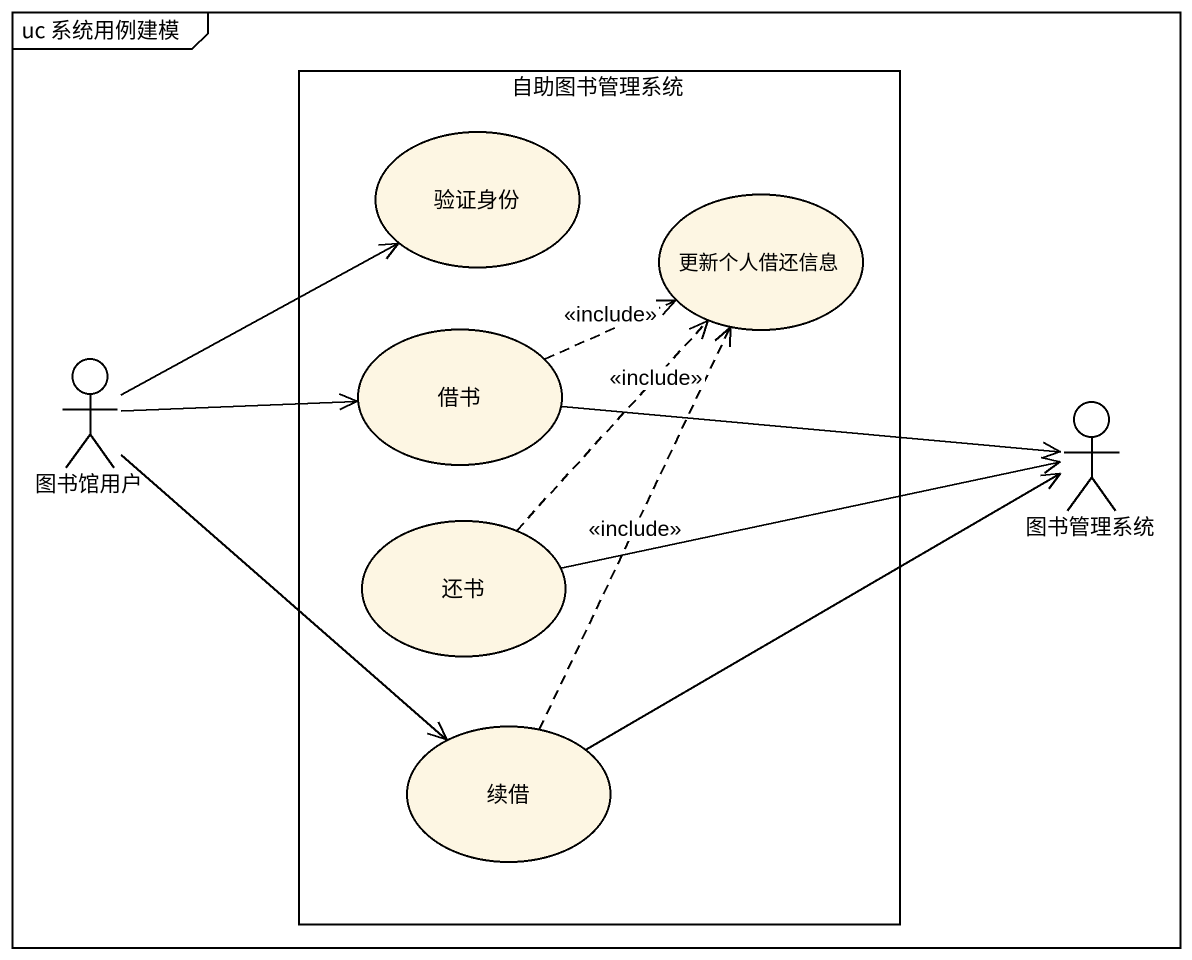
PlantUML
@startuml
mainframe uc 系统用例建模
rectangle 自助图书管理系统 {
  usecase 验证身份
  usecase 更新个人借还信息
  usecase 借书
  usecase 还书
  usecase 续借
}
actor 图书馆用户
actor 图书管理系统
图书馆用户 -up-> 验证身份
图书馆用户 -right-> 借书
图书馆用户 --> 续借
借书 .right.> 更新个人借还信息 : <<include>>
借书 -right-> 图书管理系统
还书 .up.> 更新个人借还信息 : <<include>>
还书 -right-> 图书管理系统
续借 .up.> 更新个人借还信息 : <<include>>
续借 -right-> 图书管理系统
@enduml
